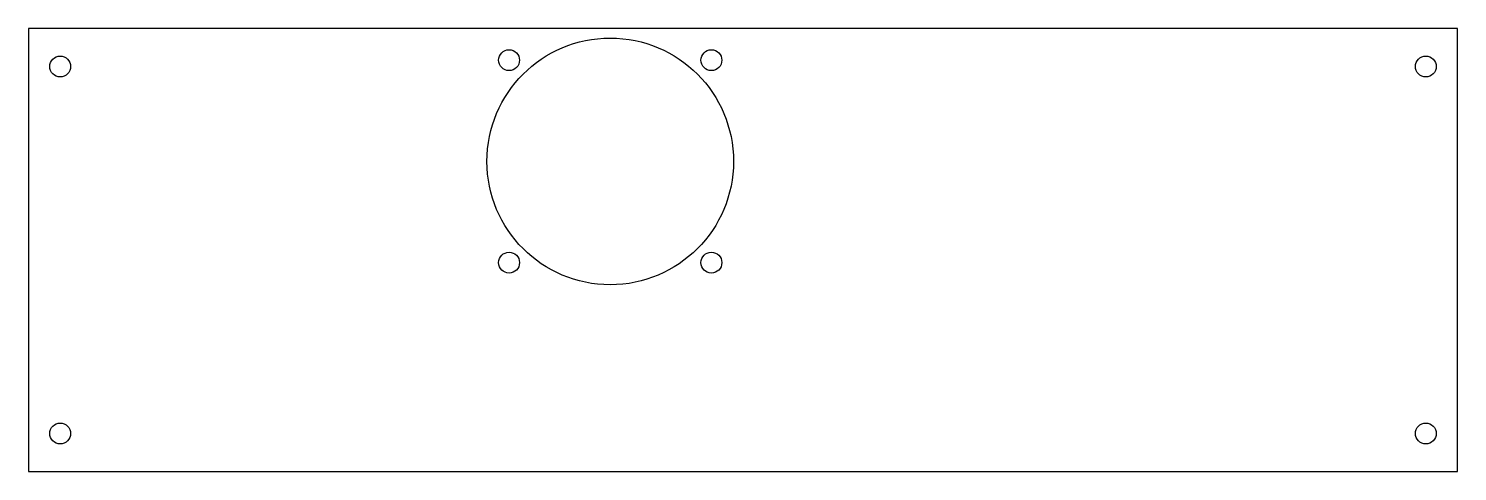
# Model space of a CAD drawing. Header units: millimetres. Extents: x -113 to 113, y -35 to 35.
import ezdxf

# ---------------------------------------------------------------- set-up
doc = ezdxf.new("R2010")
doc.units = ezdxf.units.MM
doc.layers.add('CUTOUTS', color=1, linetype='CONTINUOUS')
doc.layers.add('PERIMETER', color=5, linetype='CONTINUOUS')

msp = doc.modelspace()

# ---------------------------------------------------------------- linework, layer by layer
at = {"layer": 'CUTOUTS'}
for centre, radius in [((-21, 14), 19.5), ((-37, 30), 1.65), ((-5, 30), 1.65), ((-108, 29), 1.65), ((108, 29), 1.65), ((-37, -2), 1.65), ((-5, -2), 1.65), ((-108, -29), 1.65), ((108, -29), 1.65)]:
    msp.add_circle(centre, radius, dxfattribs=at)
at = {"layer": 'PERIMETER'}
for p, q in [((113, 35), (-113, 35)), ((-113, 35), (-113, -35)), ((113, -35), (113, 35)), ((-113, -35), (113, -35))]:
    msp.add_line(p, q, dxfattribs=at)

doc.saveas('drawing.dxf')
